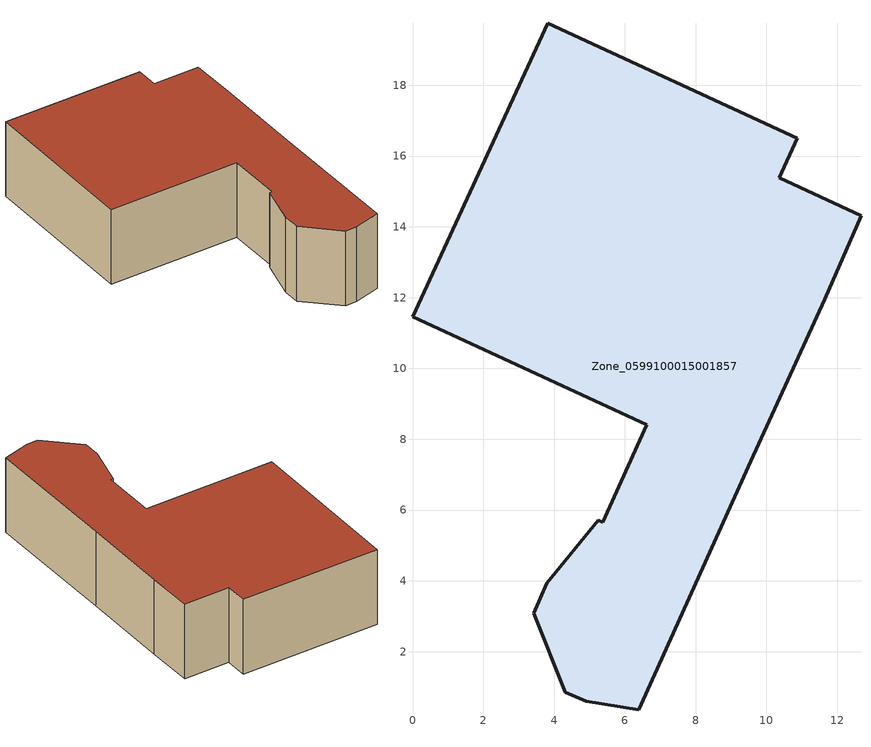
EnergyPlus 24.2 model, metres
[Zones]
Zone_0599100015001857
 floor ground (C_G): 3.79,3.93 5.25,5.71 5.38,5.65 6.61,8.41 0,11.46 3.82,19.75 10.87,16.5 10.36,15.39 12.67,14.32 11.65,11.96 9.55,7.37 6.4,0.36 4.91,0.6 4.32,0.86 3.42,3.08 z0.73
 wall outside (C_F): 0,11.46 6.61,8.41 5.38,5.65 5.25,5.71 3.79,3.93 3.42,3.08 4.32,0.86 4.91,0.6 6.4,0.36 9.55,7.37 11.65,11.96 12.67,14.32 10.36,15.39 10.87,16.5 3.82,19.75 0,11.46 z0.73:5.06
 roof outside (C_R): 5.25,5.71 3.79,3.93 3.42,3.08 4.32,0.86 4.91,0.6 6.4,0.36 9.55,7.37 11.65,11.96 12.67,14.32 10.36,15.39 10.87,16.5 3.82,19.75 0,11.46 6.61,8.41 5.38,5.65 z5.06
[BUILDING]
Pand.0599100015001857: North Axis=0; Terrain=City; Loads Convergence Tolerance Value=0.04; Temperature Convergence Tolerance Value=0.4; Solar Distribution=FullExterior; Maximum Number of Warmup Days=25; Minimum Number of Warmup Days=1
[Site:Location]
Rotterdam.The.Hague.AP_ZH_NLD Design_Conditions: Latitude=51.96; Longitude=4.45; Time Zone=1; Elevation=-4.5
[SITE:GROUNDTEMPERATURE:BUILDINGSURFACE]
18, 18, 18, 18, 18, 18, 18, 18, 18, 18, 18, 18
[MATERIAL] Thermal Absorptance=0.9; Solar Absorptance=0.7; Visible Absorptance=0.7
Name | Roughness | Thickness | Conductivity | Density | Specific Heat
G.D.1965 | MediumSmooth | 0.15 | 1 | 540 | 1210
F.D.1965 | Rough | 0.3 | 0.857143 | 1920 | 840
R.D.1965 | MediumRough | 0.2 | 0.08 | 1500 | 1000
[CONSTRUCTION]
C_G: G.D.1965
C_F: F.D.1965
C_R: R.D.1965
[ZONE]
Zone_0599100015001857: Type=1; Multiplier=1; Ceiling Height=Autocalculate; Volume=Autocalculate; Floor Area=autocalculate; Part of Total Floor Area=Yes
[ZONEINFILTRATION:DESIGNFLOWRATE]
Infil_Zone_0599100015001857: Zone or ZoneList or Space or SpaceList=Zone_0599100015001857; Schedule=AlwaysOn; Design Flow Rate Calculation Method=Flow/Area; Flow Rate per Floor Area=0.0042; Constant Term Coefficient=1; Temperature Term Coefficient=0; Velocity Term Coefficient=0; Velocity Squared Term Coefficient=0
[HVACTEMPLATE:ZONE:IDEALLOADSAIRSYSTEM]
Zone_0599100015001857: Maximum Heating Supply Air Temperature=50; Minimum Cooling Supply Air Temperature=13; Maximum Heating Supply Air Humidity Ratio=0.0156; Minimum Cooling Supply Air Humidity Ratio=0.0077; Heating Limit=NoLimit; Cooling Limit=NoLimit; Dehumidification Control Type=ConstantSensibleHeatRatio; Cooling Sensible Heat Ratio=0.7; Dehumidification Setpoint=60; Humidification Control Type=None; Humidification Setpoint=30; Outdoor Air Method=None; Outdoor Air Flow Rate per Person=0.00944; Outdoor Air Flow Rate per Zone Floor Area=0; Outdoor Air Flow Rate per Zone=0; Demand Controlled Ventilation Type=None; Outdoor Air Economizer Type=NoEconomizer; Heat Recovery Type=None; Sensible Heat Recovery Effectiveness=0.7; Latent Heat Recovery Effectiveness=0.65
[ZONECONTROL:THERMOSTAT]
ThermostatControl_Zone_0599100015001857: Zone or ZoneList=Zone_0599100015001857; Control Type Schedule=DualSetpointControlType; Control 1=Thermostat_Zone_0599100015001857; Temperature Difference Between Cutout And Setpoint=0
[THERMOSTATSETPOINT:DUALSETPOINT]
Thermostat_Zone_0599100015001857: Heating Setpoint Temperature Schedule=HeatingSetpoint_Zone_0599100015001857; Cooling Setpoint Temperature Schedule=CoolingSetpoint_Zone_0599100015001857
[SCHEDULE:COMPACT]
HeatingSetpoint_Zone_0599100015001857: Through: 12/31, For: AllDays, Until: 24:00, 21
CoolingSetpoint_Zone_0599100015001857: Through: 12/31, For: AllDays, Until: 24:00, 24
DualSetpointControlType: Through: 12/31, For: AllDays, Until: 24:00, 4
AlwaysOn: Through: 12/31, For: AllDays, Until: 24:00, 1
